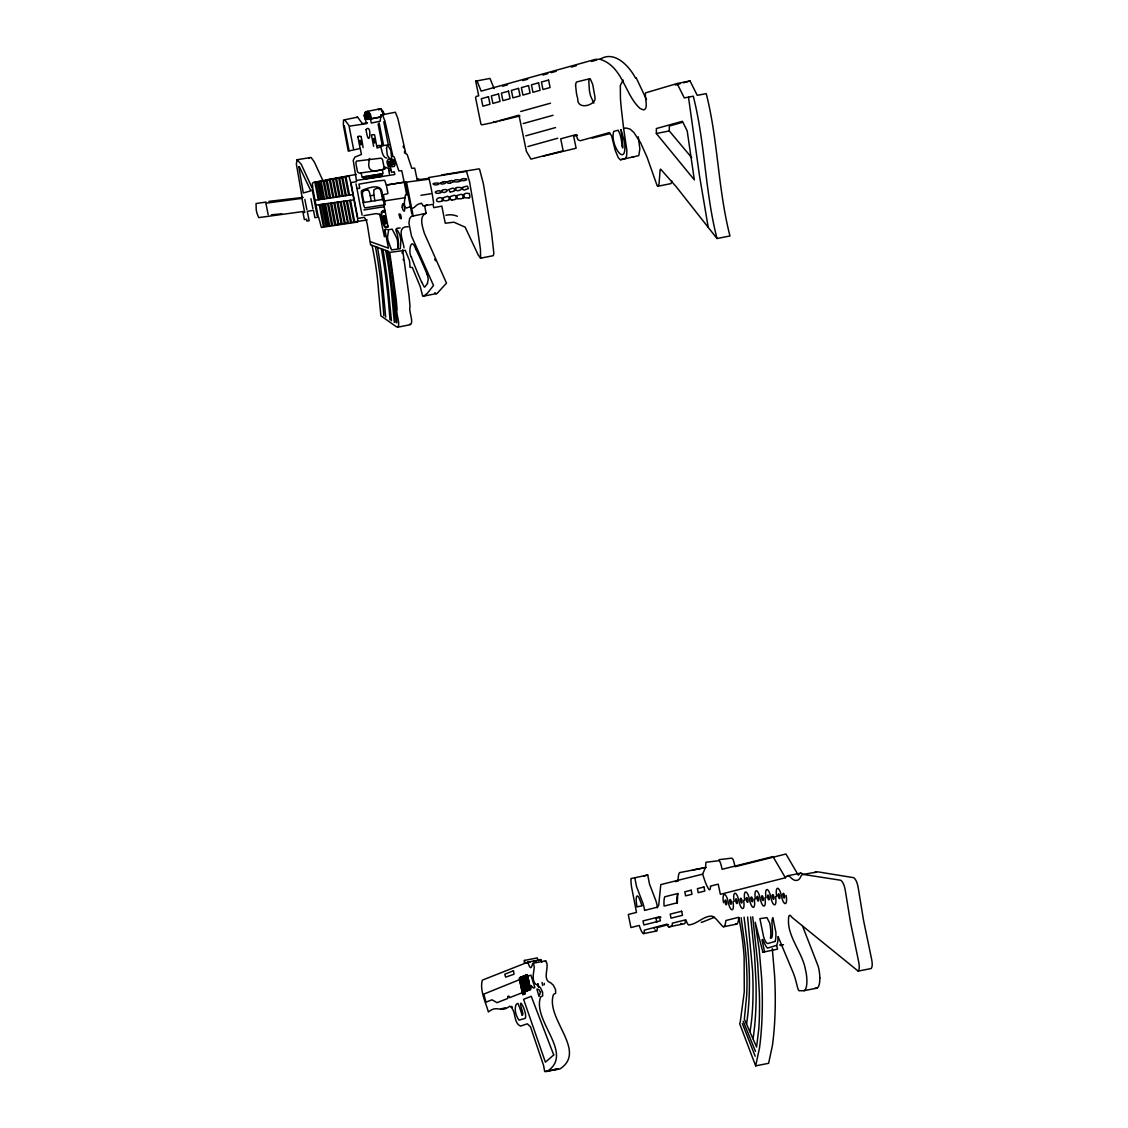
<?xml version="1.0" encoding="UTF-8"?>
<svg xmlns="http://www.w3.org/2000/svg" width="1128" height="1128" viewBox="0 0 1128 1128"><rect width="100%" height="100%" fill="white"/><g stroke="black" fill="none" stroke-linecap="round" stroke-linejoin="round"><path stroke-width="1.5" d="M397.705 244.043L398.001 247.779L398.466 244.861A14.904 4.357 78.8 0 0 397.098 233.679C393.193 223.414 400.045 233.299 400.299 237.035A7.135 2.087 78.8 0 1 400.877 240.546L400.327 248.682L391.416 249.937A3.553 1.043 78.8 0 0 390.57 247.61M544.232 984.814L544.26 983.362M656.341 133.499L656.383 128.536L682.44 121.302L687.206 130.933L694.34 179.874L656.341 133.499L669.285 130.933L691.69 157.666M669.285 130.933L669.327 126.04L682.355 122.346M705.465 867.615L705.973 862.243L717.732 860.847A15.524 4.54 78.8 0 1 719.185 860.974A5.02 1.466 78.8 0 1 720.228 862.384A2.905 0.846 78.8 0 1 720.581 863.287A20.304 5.936 78.8 0 1 722.103 869.293L772.976 856.589L785.398 877.753L720.383 894.321L718.226 884.155L710.513 886.086A11.097 3.243 78.8 0 1 710.161 889.075A4.329 1.269 78.8 0 1 708.835 889.259A18.922 5.527 78.8 0 1 707.524 887.101A23.829 6.965 78.8 0 1 705.31 882.11L702.603 874.158L705.465 867.615L679.535 872.621A19.19 5.612 78.8 0 0 678.506 875.483A21.784 6.373 78.8 0 0 678.055 880.291M325.329 181.114L326.274 179.888L356.293 174.417M428.414 178.379L419.856 179.493L416.979 178.788L414.723 168.142L411.776 168.312L407.109 154.31L405.897 153.887L397.846 118.384L395.364 112.236L380.926 115.014L380.206 121.204L371.281 123.037L370.492 118.962L380.206 117.03M738.882 917.91L738.29 921.252A17.695 5.175 78.8 0 1 737.317 923.649A10.11 2.947 78.8 0 1 735.541 923.776M672.006 181.199L670.948 183.624L658.005 186.205L657.102 185.584L647.035 157.13L640.634 142.833L633.809 132.413L630.143 129.128L626.223 128.042L623.615 128.395L626.872 150.376L626.618 156.2L625.307 158.526L620.329 159.753L618.285 157.723L615.169 150.221L611.658 136.037L609.444 132.596L580.243 140.746L577.917 139.787L575.999 134.627L560.715 138.829L563.168 150.799L530.964 159.118L526.381 151.265L518.979 115.169L491.371 122.91L481.853 124.855L480.923 124.08L475.565 97.6L476.242 96.402L478.709 95.838L475.706 81.145L489.989 78.424L494.092 88.548M309.269 158.385L309.565 157.539M383.252 216.52L383.365 216.266A8.206 2.397 78.8 0 1 384.042 215.688L384.38 215.772A2.425 0.705 78.8 0 1 385.325 217.901A33.121 9.687 78.8 0 1 386.03 221.61L386.1 222.061A2.665 0.775 78.8 0 1 385.832 223.795A5.71 1.664 78.8 0 1 385.438 223.964A3.313 0.973 78.8 0 1 383.971 221.426L383.788 220.383M364.668 114.887L365.486 119.06M268.887 201.362L303.192 197.372M772.299 948.606L774.569 975.198A195.454 57.133 78.8 0 1 775.133 1010.476A228.039 66.651 78.8 0 1 772.426 1045.487L768.605 1063.309L755.661 1065.875L759.482 1048.053A228.039 66.651 78.8 0 0 762.19 1013.043A195.454 57.133 78.8 0 0 761.626 977.779L759.186 949.593L755.196 922.225L762.866 952.229L777.502 949.127L776.769 945.729M385.282 222.174L385.297 221.088A4.808 1.41 78.8 0 0 384.775 218.508L384.098 217.408L384.042 218.606A4.484 1.311 78.8 0 0 384.662 221.257L385.141 222.23M427.47 283.311L428.259 278.912L427.089 274.104M475.706 81.145L477.045 80.99L481.148 91.128L595.302 59.389L599.997 59.262C615.028 49.773 629.932 67.243 635.572 78.241M545.402 961.183C550.619 964.764 541.243 979.865 550.577 982.714L553.411 985.28L555.54 989.58L555.639 993.303L553.552 994.374C544.824 1018.485 587.73 1050.873 559.953 1068.935L544.683 1071.501L543.555 1065.41L530.456 1026.734L527.298 1023.815L520.586 1026.099C512.817 1022.758 516.709 1010.35 509.771 1006.19C500.028 1013.663 497.97 1004.315 488.382 1011.943C485.731 1002.411 479.527 990.342 482.319 980.147L524.323 963.552L524.393 960.45L537.337 957.884L538.056 960.619L540.777 959.575L541.849 962.156M785.398 877.753L786.991 876.019A18.161 5.302 78.8 0 1 789.332 876.315L791.01 877.781A42.37 12.38 78.8 0 0 795.339 880.39A51.775 15.129 78.8 0 0 798.751 879.544A25.535 7.459 78.8 0 0 800.02 878.007L800.922 876.273A22.828 6.669 78.8 0 1 803.136 874.411L817.927 871.859L853.67 877.683A14.593 4.272 78.8 0 1 855.926 880.418A8.037 2.341 78.8 0 1 857.604 884.972A15.172 4.427 78.8 0 1 858.267 888.06L863.526 920.251L871.493 958.588A13.183 3.849 78.8 0 1 872.085 962.395A7.276 2.129 78.8 0 1 872.029 966.4A12.648 3.694 78.8 0 1 871.126 968.529L858.182 971.109L792.039 917.431A17.146 5.005 78.8 0 0 790.305 915.541A7.036 2.059 78.8 0 0 788.782 916.627C785.948 935.253 802.149 951.567 805.378 969.192A16.61 4.85 78.8 0 1 806.887 980.472A20.389 5.964 78.8 0 1 803.968 990.708L799.075 990.736A4.033 1.184 78.8 0 1 797.722 988.086L795.973 981.275A26.155 7.642 78.8 0 0 793.365 973.126L778.052 936.536A20.614 6.021 78.8 0 1 777.742 941.556A23.166 6.768 78.8 0 1 776.572 945.391L767.519 948.126A9.334 2.735 78.8 0 1 766.828 947.379A23.152 6.768 78.8 0 1 764.53 943.501L762.683 939.427L761.978 939.835L764.558 951.694L762.866 952.229M799.103 874.158L798.342 875.187L785.92 854.009L735.047 866.727A20.304 5.936 78.8 0 0 733.524 860.72A2.905 0.846 78.8 0 0 733.172 859.818A5.02 1.466 78.8 0 0 732.128 858.408A15.524 4.54 78.8 0 0 730.676 858.281L718.917 859.677M323.017 180.847L314.218 161.769L311.116 157.483L297.115 159.711L296.354 163.941L302.276 198.331L266.208 203.153L265.996 202.067L256.056 203.533L256.225 209.752A12.309 3.595 78.8 0 0 257.029 213.403L258.735 217.605L304.602 211.331L304.814 212.416L303.051 212.797L304.363 219.579L306.604 219.227L306.901 221.074L309.157 220.721L307.267 211.317L313.485 210.33L314.909 217.676L318.589 217.084L321.395 227.433L357.675 222.033L357.647 218.423L363.724 217.45A7.402 2.157 78.8 0 1 367.305 224.514L370.562 244.734L372.184 246.003A108.302 31.654 78.8 0 1 378.613 291.475L380.855 315.84L396.436 326.796C402.104 328.036 395.195 312.188 397.098 309.537A304.8 89.098 78.8 0 0 396.111 298.596L389.71 252.376L405.333 250.36L409.337 260.244A7.163 2.101 78.8 0 1 409.718 262.57L410.014 267.294A2.749 0.804 78.8 0 0 410.254 267.364L412.354 267.505L420.279 286.724L422.619 296.001A9.574 2.806 78.8 0 0 423.24 296.255L437.1 293.435L446.476 283.114L424.396 233.369C422.704 227.461 418.502 216.238 426.102 213.319L424.621 205.663M378.726 109.98L379.361 109.388A8.418 2.467 78.8 0 1 380.7 109.444L381.179 110.008M547.01 1071.501C574.786 1053.439 531.88 1021.066 540.608 996.955L542.695 995.869L542.596 992.146L540.467 987.846L537.633 985.28C530.794 982.728 533.741 972.674 534.319 966.922C531.781 955.557 532.585 977.13 527.833 962.142L525.112 963.199L524.393 960.45M384.211 204.873L383.449 200.883A20.769 6.077 78.8 0 0 383.167 199.557L383.069 198.866A22.87 6.683 78.8 0 0 382.209 194.129C382.307 182.383 368.475 187.77 361.862 190.435A15.341 4.484 78.8 0 0 361.637 190.66L361.397 191.168A5.33 1.565 78.8 0 0 361.439 193.283L361.862 196.145A21.178 6.19 78.8 0 0 362.088 197.287L362.92 201.122A20.741 6.063 78.8 0 1 363.216 202.589A12.38 3.624 78.8 0 0 363.681 205.197L364.767 207.904L385.282 204.704A7.6 2.228 78.8 0 0 385.113 203.759L383.294 194.735L387.059 193.847A129.1 37.732 78.8 0 0 387.919 193.551A11.28 3.299 78.8 0 0 387.679 191.971L386.354 185.048A16.328 4.78 78.8 0 1 385.917 183.878L384.676 180.254L377.668 180.875L358.958 184.16L359.733 188.094A9.32 2.721 78.8 0 1 359.353 188.39L357.421 188.461M384.535 200.911L405.22 197.696M409.563 324.342C414.935 324.667 408.153 309.946 410.042 306.971A304.8 89.098 78.8 0 0 409.055 296.029L402.654 249.796M421.026 203.209A7.388 2.157 78.8 0 1 423.099 205.916L433.067 204.309L433.73 207.679L441.824 206.128L445.264 223.245L453.893 222.188L465.117 227.137L478.286 255.111L480.613 258.101L480.443 249.429L477.299 227.052L469.615 181.946L466.654 171.935A3.976 1.156 78.8 0 0 466.118 171.442L428.851 177.505L429.176 179.169A82.809 24.21 78.8 0 1 433.674 203.139M480.359 258.241L493.303 255.675L493.852 253.363L491.526 232.594L483.362 183.723L479.597 169.369A3.976 1.156 78.8 0 0 479.062 168.862L441.795 174.925M714.447 917.275L701.658 922.394A4.836 1.41 78.8 0 1 701.235 922.14M363.216 202.589L383.139 199.402M590 79.242L589.704 79.369A10.547 3.088 78.8 0 0 588.774 81.019L589.422 90.733A23.251 6.796 78.8 0 0 590.691 96.261L593.864 103.127M658.005 186.205L659.062 183.779L660.106 169.82A4.879 1.424 78.8 0 1 660.641 169.186L675.855 186.303L717.013 238.53L729.957 235.963C717.944 189.264 718.085 140.055 706.227 93.624L697.245 95.344L690.054 80.962L677.11 83.528L645.568 92.863C644.356 97.177 648.84 108.33 643.848 109.924A167.621 48.997 78.8 0 1 639.971 108.387C624.588 94.512 622.966 66.425 599.997 59.262M426.102 213.319L411.353 216.364L409.661 218.508L408.928 223.161L411.452 235.935L433.504 285.469L427.484 293.167L423.578 296.227M505.555 1007.685L501.043 1008.883M368.024 119.441L364.993 118.694A29.511 8.629 78.8 0 1 364.584 116.48L364.443 115.451A8.122 2.383 78.8 0 1 365.528 112.659L366.417 111.954A8.418 2.467 78.8 0 1 367.756 112.01L369.194 113.604A14.974 4.385 78.8 0 1 369.928 114.534L370.125 115.465A25.549 7.473 78.8 0 1 370.421 116.875L370.675 118.285A48.885 14.297 78.8 0 1 368.01 119.399M364.4 190.477L362.638 191.873L362.398 194.411A38.944 11.379 78.8 0 0 362.751 196.427L363.921 202.476M390.542 168.171L391.486 172.316L394.208 171.738A8.756 2.552 78.8 0 1 394.842 174.516L356.406 180.438M469.135 197.837L470.038 197.062L469.361 193.607M410.578 324.638L397.634 327.205M450.312 183.103L453.047 182.003L452.85 180.959M443.346 181.777L440.977 182.694A63.817 18.654 78.8 0 1 440.287 182.891C440.061 185.147 446.744 183.751 445.912 182.031M497.363 121.5L494.529 122.289L493.867 121.514M450.255 180.72L447.844 181.636A65.678 19.19 78.8 0 1 447.153 181.834L447.351 182.891A40.763 11.914 78.8 0 0 450.298 183.032M783.481 944.644L780.463 945.546A9.334 2.735 78.8 0 1 779.772 944.799M502.524 86.207L507.558 84.811M522.673 80.61L527.707 79.214M542.808 75.012L547.856 73.616M551.211 72.685L556.245 71.275M571.36 67.074L576.394 65.678M591.495 61.476L596.543 60.08M367.531 122.825L362.37 123.572L357.562 117.143L343.504 120.019L343.349 125.123L348.256 151.096L360.283 148.501L361.439 154.451L354.939 157.074L353.219 160.275L356.617 181.678L350.752 182.609L349.13 176.687A2.552 0.747 78.8 0 0 348.749 176.179L313.33 182.468C310.834 183.356 314.12 187.657 312.118 187.911L301.275 164.35L297.115 159.711M356.448 117.453L357.562 117.143M520.727 111.475L550.52 103.198M523.209 123.558L553.002 115.296M675.319 85.051L680.24 83.683M683.512 82.781L690.054 80.962M525.733 135.839L555.526 127.577M527.918 146.527L557.726 138.25M577.451 135.233L573.659 136.262L576.112 148.233L543.4 156.101M519.952 115.958L499.704 120.879M610.107 133.569L592.158 138.138M668.594 924.565L657.257 927.583A8.53 2.496 78.8 0 1 657.088 930.078A4.244 1.241 78.8 0 1 656.073 930.868A10.984 3.215 78.8 0 1 655.298 930.036M657.525 907.814A12.098 3.539 78.8 0 0 656.454 902.654A12.549 3.666 78.8 0 0 655.424 899.552L649.488 884.042L647.726 875.018L631.003 878.543A17.667 5.161 78.8 0 0 631.088 883.154A14.734 4.3 78.8 0 0 631.638 887.44L636.502 912.411L628.282 914.47L630.933 927.54L639.252 925.453A16.638 4.864 78.8 0 0 641.085 930.36A10.984 3.215 78.8 0 0 643.129 933.434A4.244 1.241 78.8 0 0 644.144 932.659A8.53 2.496 78.8 0 0 644.314 930.149L666.972 924.114A6.613 1.932 78.8 0 0 667.48 925.411A4.385 1.283 78.8 0 0 668.566 926.835A6.669 1.946 78.8 0 0 669.045 926.807L671.879 926.229A9.151 2.679 78.8 0 0 672.274 924.706A4.174 1.227 78.8 0 0 672.302 923.169L685.866 919.785L686.853 922.337A8.093 2.369 78.8 0 0 688.179 924.593A4.836 1.41 78.8 0 0 688.714 924.96C697.174 924.156 703.322 916.006 711.613 916.105A47.531 13.888 78.8 0 1 716.802 919.799L722.597 926.342A10.11 2.947 78.8 0 0 724.373 926.215A17.695 5.175 78.8 0 0 725.346 923.832L725.938 920.49L738.755 917.29A85.742 25.056 78.8 0 1 741.815 935.07A104.608 30.583 78.8 0 1 744.127 957.023L744.283 991.836L740.292 1021.644A17.865 5.217 78.8 0 1 739.658 1023.66L755.661 1065.875M643.947 875.962L647.726 875.018M702.603 874.158L660.796 884.606L658.681 905.488L657.074 907.264L644.581 910.395A12.098 3.539 78.8 0 0 643.51 905.22A12.549 3.666 78.8 0 0 642.481 902.118L636.544 886.622L634.768 877.598M675.319 881.645L678.45 880.855M660.909 917.106L655.96 918.333L656.792 922.38M383.689 204.958L384.098 206.748A9.912 2.905 78.8 0 1 384.394 207.834L384.69 209.103A36.956 10.801 78.8 0 1 385.311 212.163L387.905 226.023L386.974 226.446A38.267 11.181 78.8 0 1 386.157 226.742L384.14 225.699L382.759 221.596A14.593 4.272 78.8 0 1 381.913 217.351L381.856 216.928M620.611 159.753L638.786 155.622L639.858 148.981L638.279 136.812M383.999 114.802L383.421 111.799L380.756 108.697L365.444 111.757L364.132 115.606L366.628 123.629L349.426 126.153L344.618 119.709M378.388 109.19L380.756 108.697M668.904 926.863L684.823 923.649A9.151 2.679 78.8 0 0 685.218 922.14A4.174 1.227 78.8 0 0 685.246 920.603M370.181 195.835L373.847 195.102L373.833 189.913L376.667 188.32A95.358 27.876 78.8 0 1 377.471 188.376L379.205 188.587M401.173 218.578L401.258 218.099A5.372 1.565 78.8 0 0 400.849 215.645C399.524 210.992 400.68 219.678 399.425 213.982A4.018 1.17 78.8 0 0 399.002 214.433L400.102 218.254A13.324 3.892 78.8 0 0 401.06 218.564M370.492 118.962L381.052 116.945M787.711 875.751L800.654 873.185M643.594 933.603L656.538 931.023M527.833 962.142L540.777 959.575M525.112 963.199L529.963 962.226M533.206 961.592L536.434 960.943M532.966 963.312L545.924 960.746M723.668 926.722L736.612 924.156M803.968 990.694L816.912 988.114A20.389 5.964 78.8 0 0 819.83 977.877M554.243 1069.415L557.486 1068.766M545.487 1071.6L558.43 1069.034L557.627 1068.935M692.479 870.04L706.311 867.376M363.935 215.674L376.132 213.587L379.544 214.306M421.068 203.449L418.911 203.985A78.481 22.941 78.8 0 0 416.133 205.663L415.485 206.297A64.338 18.809 78.8 0 1 411.692 208.356M445.941 215.251L448.309 214.884A195.285 57.091 78.8 0 1 449.889 214.785L450.96 214.799A185.5 54.229 78.8 0 1 457.376 216.266M403.415 182.355L386.354 185.048L404.176 182.144A2.905 0.846 78.8 0 1 404.43 181.834L405.53 182.003M363.879 209.949L384.098 206.748M407.941 194.383L405.742 194.735L405.262 195.835A17.879 5.231 78.8 0 0 405.093 196.766C404.881 200.107 403.048 205.832 406.122 208.031A28.101 8.22 78.8 0 0 406.672 207.961L409.492 206.946A100.082 29.257 78.8 0 1 410.395 206.734L405.657 182.553M420.955 195.313L430.854 193.748M315.064 200.276L352.895 194.566M385.395 168.819C377.739 170.652 366.91 174.502 369.011 161.826A3.652 1.072 78.8 0 1 369.082 159.161L369.364 158.695A6.528 1.903 78.8 0 1 369.66 158.526M336.313 224.613L341.46 223.852M344.886 223.33L348.326 222.808M351.753 222.301L367.192 219.974M408.195 226.784C395.66 225.967 403.584 241.434 404.007 247.878M316.009 205.155L353.924 199.853M380.926 115.014L382.42 114.802L384.902 120.95L392.953 156.468L394.166 156.891L398.833 170.878L401.779 170.709L404.036 181.368L406.912 182.073L429.176 179.169M412.185 216.026L413.158 215.885L411.664 208.243M383.901 145.484L389.301 144.765M815.05 988.354L816.912 988.114M388.624 169.722L388.822 170.483L391.049 170.229M396.689 228.364L400.158 227.927M436.522 293.661L436.183 293.675A9.574 2.806 78.8 0 1 435.563 293.421L434.858 292.688M281.774 213.827L271.453 214.785M385.127 211.937L383.111 212.177A54.144 15.82 78.8 0 0 382.462 212.36M386.918 158.103C382.265 157.708 382.237 150.87 380.883 147.43M360.96 136.516L359.071 136.164A9.743 2.848 78.8 0 0 357.872 136.883M384.874 210.654L383.746 210.527M633.569 157.173L632.314 156.595M418.389 179.437L417.374 179.253A2.905 0.846 78.8 0 0 417.106 179.578M803.136 874.411L840.727 880.249A14.593 4.272 78.8 0 1 842.983 882.998A8.037 2.341 78.8 0 1 844.66 887.539A15.172 4.427 78.8 0 1 845.323 890.626L850.582 922.817L858.549 961.155A13.183 3.849 78.8 0 1 859.141 964.962A7.276 2.129 78.8 0 1 859.085 968.966A12.648 3.694 78.8 0 1 858.182 971.109M387.355 229.661L386.326 229.294A25.352 7.417 78.8 0 0 385.748 229.167L384.634 229.929L384.704 232.974A13.254 3.877 78.8 0 1 384.803 234.511A9.419 2.749 78.8 0 1 384.817 235.639L384.451 236.725L382.011 225.6A32.599 9.532 78.8 0 0 379.572 214.278M447.76 196.427L448.775 196.85L449.325 199.741A111.136 32.486 78.8 0 1 445.334 200.826L443.671 200.474L443.304 198.739A3.243 0.945 78.8 0 1 443.149 197.738L446.843 196.54A37.887 11.083 78.8 0 1 447.76 196.427M451.905 199.91L450.565 199.571L450.171 197.738A3.652 1.072 78.8 0 1 450.001 196.653L453.752 195.412A39.804 11.632 78.8 0 1 454.528 195.299L455.712 195.764L456.29 198.838A102.888 30.075 78.8 0 1 451.905 199.98M450.03 191.802L448.648 189.617L452.384 188.263A37.492 10.956 78.8 0 1 453.019 188.15L454.344 188.7L454.711 190.632M370.562 241.744L388.469 248.174L384.944 230.013M371.803 245.213L388.497 251.473M512.366 1007.53L511.774 1006.359M384.535 166.958L387.271 168.016A44.514 13.014 78.8 0 0 390.556 168.255M374.595 142.805L374.863 142.213A3.229 0.945 78.8 0 0 374.284 139.209L373.904 138.518A2.834 0.832 78.8 0 0 373.368 139.111L373.439 140.478A3.328 0.973 78.8 0 0 374.482 142.664M361.016 144.737L361.298 144.13A3.299 0.959 78.8 0 0 360.706 141.07L360.325 140.365A2.905 0.846 78.8 0 0 359.776 140.958L359.874 142.509A3.497 1.015 78.8 0 0 360.904 144.61M403.02 203.985L403.711 205.028M677.11 83.528L684.301 97.924L693.283 96.19C705.141 142.636 705 191.845 717.013 238.53M381.899 110.77L382.138 111.037A14.974 4.385 78.8 0 1 382.871 111.954L383.069 112.899A25.549 7.473 78.8 0 1 383.365 114.309M368.306 112.673L369.279 117.65A5.4 1.579 78.8 0 0 369.406 118.412M367.813 111.263L370.477 114.365L371.338 118.863M382.378 111.404L382.702 112.236M369.434 113.97L370.322 118.341M381.828 110.77L382.279 112.194M368.884 113.336L369.843 118.341M636.107 77.62L646.485 99.56M390.57 247.54L387.933 240.165A7.769 2.27 78.8 0 1 387.524 237.204L388.638 229.675L392.191 229.181L396.943 238.389M415.654 248.893C410.944 235.569 408.082 252.348 411.226 256.944M365.007 113.984L365.951 118.948M421.717 282.183L424.255 287.034A9.095 2.651 78.8 0 0 424.847 286.963L426.271 285.172A34.15 9.983 78.8 0 0 427.484 283.325M743.183 1021.15L755.45 1051.352M742.337 1023.505L755.196 1056.245M802.586 926.144L818.322 966.611A16.61 4.85 78.8 0 1 819.83 977.905M361.2 173.063L361.989 177.11L383.041 173.627A7.882 2.298 78.8 0 0 382.688 171.625L382.237 169.623M403.161 146.273L403.725 147.881M365.514 112.603L366.727 118.835M388.822 170.511L389.442 173.923M542.032 982.389L542.709 985.491M537.971 984.039L538.634 987.141L537.816 983.757M530.089 989.623L527.241 974.521L530.47 989.496L527.833 990.539L524.816 976.566L524.985 975.438L528.214 990.412L525.281 976.369L525.451 975.255L528.679 990.215L525.718 976.199L525.888 975.071L529.117 990.046L526.184 976.016L526.339 974.888L529.568 989.862L526.804 974.705L530.033 989.679M526.931 990.906L523.914 976.933L524.083 975.805L527.312 990.779L524.534 975.621L527.763 990.595L524.661 991.822L521.658 977.849L521.813 976.721L525.042 991.695M526.846 990.962L523.618 975.988L526.466 991.089L523.18 976.171L523.025 977.285L526.029 991.258M525.944 991.329L522.715 976.355L525.563 991.456M525.507 991.512L522.278 976.538L525.126 991.639M524.21 992.005L521.362 976.904L524.591 991.879L522.405 992.739L519.388 978.766L519.557 977.638L522.786 992.612M524.153 992.048L520.924 977.088L523.773 992.175M523.688 992.245L520.459 977.271L523.307 992.372M523.237 992.428L520.008 977.454L522.856 992.541M411.339 206.621L406.658 182.863M410.395 206.734L411.819 213.925M343.349 201.32L347.65 223.006M265.996 203.773L268.182 214.743M406.616 194.594L404.176 182.144M390.542 161.586L391.148 164.674M379.149 123.022L383.379 144.469M367.855 112.151L369.11 118.525M387.905 226.023L388.117 227.137L385.804 227.461A74.519 21.784 78.8 0 1 385.015 227.475L382.223 221.68A18.457 5.4 78.8 0 1 381.461 217.253L381.236 212.275L382.998 210.541A40.509 11.844 78.8 0 1 383.746 210.527M365.246 113.322L366.332 118.821M338.724 177.829L342.32 196.159M383.774 121.697L388.215 144.398M381.659 173.853L382.166 176.462M380.362 174.05L380.869 176.659M367.305 112.264L368.546 118.581M373.636 146.316L371.972 137.827A48.123 14.072 78.8 0 1 371.464 135.007A17.301 5.062 78.8 0 1 371.803 134.782L374.468 134.669A14.678 4.286 78.8 0 1 375.243 138.081L376.625 145.808M379.177 174.248L379.671 176.842M377.824 174.459L378.331 177.054M376.625 174.643L377.133 177.237M375.638 174.812L376.132 177.392M374.341 175.009L374.834 177.589M373.086 175.207L373.594 177.787M371.648 175.432L372.141 178.012M370.59 175.601L371.098 178.168M374.933 200.798L373.847 195.073M369.194 175.827L369.702 178.379M368.405 175.954L368.898 178.506M366.713 176.222L367.206 178.774M365.557 176.405L366.05 178.943M364.217 176.617L364.711 179.155M363.174 176.772L363.667 179.31M349.215 126.844L353.501 148.84M345.055 176.701L348.665 195.2M349.68 200.417L353.896 222.047M335.552 178.393L339.105 196.639M340.092 201.771L344.322 223.513M333.352 178.774L336.891 196.977M337.878 202.081L342.122 223.852M332.45 178.943L335.989 197.118M336.976 202.208L341.206 223.993M329.348 179.493L332.859 197.583M333.846 202.645L338.09 224.458M317.405 181.608L320.86 199.402M321.818 204.337L326.091 226.291M310.919 198.711L312.879 208.736M302.135 199.402L304.222 210.104M392.755 161.276L393.348 164.335M392.516 161.304L393.122 164.378M392.206 161.346L392.798 164.42M391.952 161.389L392.544 164.462M391.627 161.431L392.234 164.505M391.402 161.473L391.994 164.547M391.106 161.515L391.712 164.589M390.852 161.544L391.444 164.632M390.316 161.628L390.908 164.702M390.006 161.671L390.612 164.758M389.71 161.713L390.302 164.801M389.442 161.741L390.048 164.843M389.174 161.783L389.766 164.871M388.892 161.826L389.498 164.914M388.652 161.868L389.245 164.956M388.356 161.91L388.963 164.998M366.403 112.433L367.629 118.722M359.987 147.867L357.9 136.996M356.025 183.85L360.904 209.286A178.407 52.156 78.8 0 0 361.905 214.165L362.102 215.138M350.667 183.06L357.379 217.69M351.161 183.582L357.576 216.9M345.915 176.546L349.525 195.214M350.512 200.276L354.685 221.92M342.7 177.124L346.268 195.567M347.283 200.756L351.471 222.427M341.756 177.293L345.323 195.708M346.324 200.897L350.526 222.568M339.514 177.688L343.067 196.046M344.068 201.207L348.27 222.907M336.496 178.224L340.036 196.512M341.023 201.644L345.238 223.372M327.106 179.888L330.603 197.936M331.576 202.969L335.806 224.81M319.943 181.157L323.398 199.022M324.272 203.999L328.502 225.924M314.853 182.073L318.265 199.783M319.21 204.704L323.454 226.686M312.724 188.207L318.181 216.336M304.87 199.473L306.858 209.681M378.12 124.052L382.11 144.807M366.826 112.349L368.024 118.623M382.533 199.656L381.927 196.159A22.659 6.627 78.8 0 0 381.574 194.298L381.165 192.451A4.921 1.438 78.8 0 0 379.149 188.193M344.308 125.758L349.074 150.602M330.25 179.338L333.719 197.456M334.692 202.532L338.879 224.345M326.077 180.071L329.531 198.091M330.504 203.125L334.692 224.98M323.144 180.593L326.556 198.542M327.515 203.533L331.702 225.431M321.099 180.959L324.526 198.838M325.484 203.83L329.686 225.741M318.505 181.425L321.917 199.233M322.862 204.196L327.078 226.136M315.868 181.89L319.28 199.642M320.225 204.563L324.455 226.531M365.951 112.56L367.136 118.764M363.117 147.627L362.06 141.226A11.308 3.299 78.8 0 0 360.988 136.474M324.117 180.424L327.515 198.387M328.459 203.407L332.605 225.304M312.16 189.448L317.123 215.533M371.267 201.362L370.675 197.879A22.25 6.5 78.8 0 0 370.322 196.032L369.913 194.185A4.921 1.438 78.8 0 0 367.911 189.899M453.964 180.776L454.161 181.834L457.573 181.876A38.479 11.252 78.8 0 0 460.012 181.016M708.173 227.052L699.473 175.63L688.517 97.276M460.999 179.704L461.169 180.635L462.945 180.663A125.109 36.575 78.8 0 0 464.694 180.494L465.695 180.226A60.545 17.695 78.8 0 0 466.668 179.775L466.484 178.844L463.608 178.675A40.989 11.985 78.8 0 0 460.971 179.62M463.27 197.936L462.649 194.665A47.038 13.747 78.8 0 0 460.012 194.58L456.826 195.581A4.033 1.184 78.8 0 0 457.009 196.737L457.446 198.824L461.183 198.711A48.349 14.128 78.8 0 0 463.284 197.964M459.998 180.917L459.829 180.001A68.653 20.064 78.8 0 1 459.04 179.902L456.375 179.775A38.479 11.252 78.8 0 0 453.935 180.691M741.138 917.727L744.861 944.418A132.004 38.592 78.8 0 1 746.764 969.84A142.48 41.651 78.8 0 1 746.665 995.728L744.339 1019.077L756.592 1047.038L758.791 1028.821A187.192 54.722 78.8 0 0 759.355 993.387L757.649 962.861L752.728 916.867M744.057 917.12L747.328 943.642A158.371 46.29 78.8 0 1 749.203 995.079A190.872 55.794 78.8 0 1 746.553 1023.942M382.956 113.66L383.083 114.591M623.615 128.38L621.345 108.824A161.036 47.066 78.8 0 1 620.442 98.559L620.315 85.418L623.149 80.088M402.174 207.157L402.893 209.737A5.809 1.692 78.8 0 0 404.43 211.077L404.783 209.202A5.372 1.565 78.8 0 0 403.697 205.07M392.474 277.516L393.263 284.242A230.62 67.412 78.8 0 1 393.855 289.825L396.844 322.961M750.642 916.923L754.435 953.273L755.971 981.557A199.557 58.332 78.8 0 1 753.053 1038.691M747.596 917.022L752.559 970.545A179.817 52.565 78.8 0 1 752.785 1003.638A167.945 49.096 78.8 0 1 749.993 1031.669M394.321 322.213L391.43 291.137A247.695 72.403 78.8 0 0 390.838 285.525L389.921 277.657A122.529 35.814 78.8 0 0 385.72 250.402M383.252 216.548L383.266 216.675A12.662 3.708 78.8 0 0 383.774 220.383M391.416 320.831L388.681 292.152A265.39 77.578 78.8 0 0 386.481 273.145L384.733 260.723A152.661 44.626 78.8 0 0 382.914 249.373M385.691 317.137L382.448 282.592A213.742 62.477 78.8 0 0 381.842 277.121L381.179 271.651A126.872 37.083 78.8 0 0 377.457 247.328M390.006 319.901L388.61 302.967A218.55 63.887 78.8 0 0 387.736 293.802L386.707 284.538A179.775 52.551 78.8 0 0 381.32 248.78M395.167 322.312L393.785 305.293A245.143 71.656 78.8 0 0 392.727 293.886L390.908 277.826A200.319 58.557 78.8 0 0 386.904 250.867M383.873 315.826L382.575 299.357A200.446 58.6 78.8 0 0 381.955 292.519L381.278 286.047A164.068 47.954 78.8 0 0 375.441 246.581M404.459 151.448L404.585 153.182M521.968 1014.946A2.82 0.818 78.8 0 0 522.659 1012.267C515.975 991.315 527.805 1012.408 525.31 1018.358L518.965 1020.121C515.905 1015.693 514.001 1009.616 516.145 1004.442L517.879 1003.356A33.516 9.8 78.8 0 1 521.968 1014.847M427.23 204.676A64.338 18.809 78.8 0 1 424.636 205.775M396.957 238.375A7.191 2.101 78.8 0 1 397.705 244.043M388.54 251.473A126.026 36.843 78.8 0 1 392.445 277.488M364.386 190.421A95.316 27.862 78.8 0 1 367.672 190.308M381.828 216.914A5.626 1.65 78.8 0 1 382.42 212.12M388.723 165.196A73.376 21.446 78.8 0 0 392.699 164.533L393.601 164.307A5.837 1.706 78.8 0 0 393.475 163.532L392.995 161.233A80.864 23.632 78.8 0 0 390.866 160.909L388.399 161.642A16.624 4.864 78.8 0 0 388.088 161.938L388.37 163.489A19.091 5.584 78.8 0 0 388.695 165.04M450.269 180.776A36.66 10.716 78.8 0 1 452.836 180.861M454.683 190.505A83.909 24.534 78.8 0 1 450.044 191.887M469.361 193.621A97.995 28.651 78.8 0 0 466.809 193.297A50.309 14.706 78.8 0 0 463.834 194.439L464.2 196.568A4.568 1.339 78.8 0 0 464.482 197.781L468.388 197.95A36.11 10.561 78.8 0 0 469.149 197.837M443.36 181.834A35.278 10.307 78.8 0 1 445.898 181.932M415.668 248.78A202.194 59.107 78.8 0 1 427.061 274.259M421.703 282.296A203.548 59.502 78.8 0 1 411.283 256.803M402.259 207.214A4.625 1.354 78.8 0 1 403.02 204.041M402.104 252.319A126.026 36.843 78.8 0 1 402.301 253.462M403.218 259.13A126.026 36.843 78.8 0 1 403.401 260.272M434.689 259.158A202.194 59.107 78.8 0 1 435.38 260.723M799.935 873.439A18.161 5.302 78.8 0 1 802.276 873.735M814.656 872.564A22.828 6.669 78.8 0 1 816.08 871.845M682.003 924.241A6.669 1.946 78.8 0 1 681.509 924.255A4.385 1.283 78.8 0 1 680.72 923.423M654.536 928.809A10.984 3.215 78.8 0 1 654.268 928.316M677.632 894.222A22.828 6.669 78.8 0 0 677.04 897.296A14.918 4.357 78.8 0 0 677.068 903.5M755.407 898.974A8.122 2.369 78.8 0 1 756.254 890.725A8.122 2.369 78.8 0 1 760.145 898.424A8.122 2.369 78.8 0 0 764.023 906.108A8.122 2.369 78.8 0 0 764.869 897.874M734.131 901.455A8.122 2.369 78.8 0 1 734.977 893.207A8.122 2.369 78.8 0 1 738.868 900.905A8.122 2.369 78.8 0 0 742.76 908.59A8.122 2.369 78.8 0 0 743.592 900.341M776.684 896.492A8.122 2.369 78.8 0 1 777.516 888.244A8.122 2.369 78.8 0 1 781.408 895.942A8.122 2.369 78.8 0 0 785.299 903.641A8.122 2.369 78.8 0 0 786.145 895.392M744.776 900.215A8.122 2.369 78.8 0 1 745.608 891.966A8.122 2.369 78.8 0 1 749.5 899.665A8.122 2.369 78.8 0 0 753.391 907.349A8.122 2.369 78.8 0 0 754.223 899.115M766.053 897.733A8.122 2.369 78.8 0 1 766.885 889.484A8.122 2.369 78.8 0 1 770.776 897.183A8.122 2.369 78.8 0 0 774.668 904.882A8.122 2.369 78.8 0 0 775.5 896.633M723.499 902.696A8.122 2.369 78.8 0 1 724.331 894.448A8.122 2.369 78.8 0 1 728.223 902.132A8.122 2.369 78.8 0 0 732.114 909.831A8.122 2.369 78.8 0 0 732.96 901.582M385.72 222.625L385.691 223.062A4.498 1.311 78.8 0 1 385.297 223.175L384.38 221.285A10.674 3.116 78.8 0 1 384.056 219.889A6.458 1.889 78.8 0 1 383.802 218.522L384.14 216.506L385.24 219.114A7.163 2.101 78.8 0 1 385.691 222.004L385.72 222.625M298.835 167L303.277 192.958L310.863 190.858L299.329 166.718A4.216 1.227 78.8 0 0 299.103 166.606L298.835 167M621.965 145.667C624.221 155.467 621.627 130.876 620.879 129.621L624.376 141.056A20.276 5.922 78.8 0 1 624.785 143.82C626.519 169.27 609.317 143.764 613.773 131.398L618.158 130.228L619.822 133.767A13.381 3.906 78.8 0 1 621.852 143.665L621.965 145.667M531.316 985.942L530.555 989.284L527.763 976.312L530.907 975.1L534.869 987.522L533.558 988.072L531.316 985.942M384.239 167.987L382.773 169.834L359.141 173.176L357.505 171.879L356.067 164.406A3.722 1.086 78.8 0 1 356.208 161.6L356.265 161.459A6.091 1.777 78.8 0 1 356.716 161.093L381.024 158.174L382.11 159.034A3.68 1.072 78.8 0 1 382.618 160.134L384.239 167.987M677.477 898.847L677.364 902.767L664.124 906.066A14.918 4.357 78.8 0 1 664.096 899.862A22.828 6.669 78.8 0 1 664.674 896.802L678.069 893.461A6.853 2.002 78.8 0 0 677.702 895.153L677.477 898.847M386.495 148.36L387.299 155.199L390.457 159.725L391.585 157.271L390.781 150.447L388.229 145.991L387.101 146.302L386.495 148.36M366.036 129.579C369.406 152.604 372.607 122.444 366.036 129.579M507.811 996.574L507.699 998.477L497.025 1002.679L492.034 999.803L485.9 1002.157L483.841 994.092L519.5 979.668L522.32 992.71L509.63 997.645L509.024 996.095L507.811 996.574M575.562 85.136L576.464 93.3A23.251 6.796 78.8 0 0 577.747 98.827C577.296 109.698 592.538 105.947 594.935 99.814A8.545 2.496 78.8 0 0 594.949 97.022L592.736 84.558L590.875 80.13A10.011 2.919 78.8 0 0 589.831 78.706L576.76 81.935A10.547 3.088 78.8 0 0 575.83 83.585L575.562 85.136M540.566 992.189L538.972 996.419L536.872 989.073L538.648 989.411L540.566 992.189M455.529 188.376C455.599 194.495 468.205 186.444 457.178 187.488A39.24 11.463 78.8 0 0 456.53 187.586L455.529 188.376M441.866 190.59C442.5 195.919 452.695 188.179 443.473 189.772A37.548 10.97 78.8 0 0 442.698 189.913L441.95 190.477M376.837 146.273L377.076 148.078L383.492 145.526L378.796 145.498A54.285 15.862 78.8 0 0 377.88 145.611L376.837 146.273M442.43 200.629L441.838 201.193A36.801 10.758 78.8 0 1 440.639 201.475C433.66 203.026 436.437 196.173 441.908 197.936A3.017 0.874 78.8 0 1 442.134 198.923L442.43 200.629M433.251 183.878C435.112 187.079 444.7 182.031 434.632 183.215A35.377 10.335 78.8 0 0 433.899 183.399L433.251 183.878M394.574 165.872L393.799 166.479A37.675 11.012 78.8 0 1 393.009 166.662L388.272 166.718A5.076 1.48 78.8 0 1 387.764 164.787C383.689 156.524 397.733 156.848 394.574 165.872M553.735 1054.962L545.388 1062.167L523.589 999.337L531.232 996.292L553.735 1054.962M525.056 993.81L522.786 994.783L522.476 993.387L524.774 992.457L525.056 993.81M465.808 189.504L464.764 189.899A39.776 11.618 78.8 0 1 464.299 190.012L463.227 189.8A4.723 1.382 78.8 0 1 462.875 189.476L462.55 187.897A2.679 0.775 78.8 0 1 462.48 187.389L466.414 186.233A28.411 8.305 78.8 0 1 467.514 186.247L468.402 188.686A89.93 26.282 78.8 0 0 467.006 189.039L465.808 189.504M513.48 970.729L504.766 974.254L505.654 977.144L514.015 974.24L513.48 970.729M440.879 192.592C436.071 194.791 431.883 191.436 439.229 190.702A28.961 8.46 78.8 0 1 439.948 190.688L440.879 192.592M775.204 941.415L767.914 943.487A13.466 3.934 78.8 0 1 766.899 943.107A9.842 2.876 78.8 0 1 764.643 939.638A14.932 4.371 78.8 0 1 763.557 936.607L759.905 918.643L766.97 917.642L769.733 923.155A20.84 6.091 78.8 0 1 770.438 927.413A16.539 4.836 78.8 0 1 770.776 935.168A21.122 6.176 78.8 0 1 770.396 938.186L771.143 938.158A9.221 2.693 78.8 0 0 772.426 934.125A40.171 11.745 78.8 0 0 772.144 925.186L772.017 923.733A8.855 2.594 78.8 0 1 772.201 919.56A16.215 4.738 78.8 0 1 772.877 917.684L775.852 932.137A21.432 6.26 78.8 0 1 775.838 936.818A25.817 7.543 78.8 0 1 775.204 941.415M488.48 96.74L481.332 98.728L482.869 106.201L490.017 104.227L488.48 96.74M498.505 93.962L491.357 95.936L492.894 103.423L500.042 101.435L498.505 93.962M508.516 91.171L501.368 93.159L502.905 100.646L510.053 98.658L508.516 91.171M518.527 88.393L511.379 90.381L512.916 97.868L520.064 95.88L518.527 88.393M528.538 85.615L521.39 87.603L522.927 95.09L530.075 93.102L528.538 85.615M538.564 82.837L531.415 84.826L532.952 92.299L540.101 90.325L538.564 82.837M548.575 80.06L541.426 82.034L542.963 89.521L550.111 87.533L548.575 80.06M691.182 890.203L684.809 891.797L685.627 895.843L692 894.25L691.182 890.203M703.971 887.003L697.4 888.652L698.218 892.699L704.803 891.049L703.971 887.003M641.945 905.713L637.024 906.94L636.432 903.049A11.195 3.271 78.8 0 1 636.178 899.368A6.994 2.044 78.8 0 1 637.193 895.999A5.654 1.65 78.8 0 1 638.377 896.83A10.899 3.187 78.8 0 1 639.534 899.002L641.945 905.713M659.527 916.782L643.016 920.913L643.848 924.96L660.345 920.829L659.527 916.782M681.679 911.255L670.201 914.117L671.019 918.164L682.496 915.301L681.679 911.255M740.391 899.495A2.439 0.705 78.8 0 0 741.688 903.02A2.439 0.705 78.8 0 0 741.618 899.354A2.439 0.705 78.8 0 0 740.391 899.495M767.576 896.337A2.439 0.705 78.8 0 0 768.873 899.848A2.439 0.705 78.8 0 0 768.803 896.182A2.439 0.705 78.8 0 0 767.576 896.337M746.299 898.804A2.439 0.705 78.8 0 0 747.596 902.33A2.439 0.705 78.8 0 0 747.526 898.663A2.439 0.705 78.8 0 0 746.299 898.804M751.022 898.255A2.439 0.705 78.8 0 0 752.32 901.78A2.439 0.705 78.8 0 0 752.249 898.114A2.439 0.705 78.8 0 0 751.022 898.255M761.654 897.014A2.439 0.705 78.8 0 0 762.965 900.539A2.439 0.705 78.8 0 0 762.895 896.873A2.439 0.705 78.8 0 0 761.654 897.014M778.207 895.096A2.439 0.705 78.8 0 0 779.504 898.607A2.439 0.705 78.8 0 0 779.434 894.955A2.439 0.705 78.8 0 0 778.207 895.096M756.93 897.578A2.439 0.705 78.8 0 0 758.227 901.089A2.439 0.705 78.8 0 0 758.157 897.423A2.439 0.705 78.8 0 0 756.93 897.578M729.745 900.736A2.439 0.705 78.8 0 0 731.043 904.247A2.439 0.705 78.8 0 0 730.972 900.595A2.439 0.705 78.8 0 0 729.745 900.736M725.022 901.286A2.439 0.705 78.8 0 0 726.319 904.811A2.439 0.705 78.8 0 0 726.249 901.145A2.439 0.705 78.8 0 0 725.022 901.286M782.931 894.546A2.439 0.705 78.8 0 0 784.228 898.057A2.439 0.705 78.8 0 0 784.157 894.405A2.439 0.705 78.8 0 0 782.931 894.546M772.299 895.787A2.439 0.705 78.8 0 0 773.596 899.298A2.439 0.705 78.8 0 0 773.526 895.632A2.439 0.705 78.8 0 0 772.299 895.787M735.653 900.045A2.439 0.705 78.8 0 0 736.965 903.57A2.439 0.705 78.8 0 0 736.88 899.904A2.439 0.705 78.8 0 0 735.653 900.045"/></g></svg>
